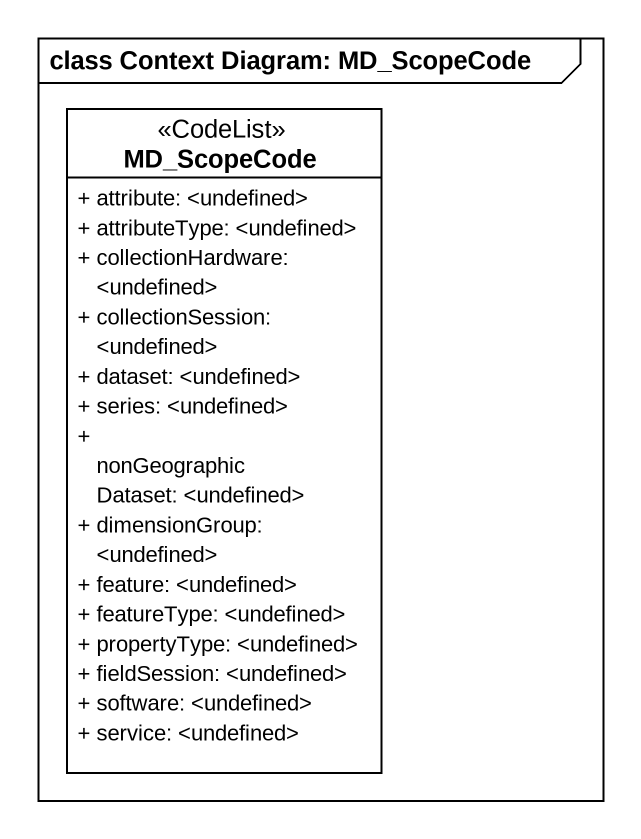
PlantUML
@startuml
mainframe class Context Diagram: MD_ScopeCode
hide circle
hide empty members
skinparam classAttributeIconSize 0
class MD_ScopeCode <<CodeList>> {
  + attribute: <undefined>
  + attributeType: <undefined>
  + collectionHardware: <undefined>
  + collectionSession: <undefined>
  + dataset: <undefined>
  + series: <undefined>
  + nonGeographicDataset: <undefined>
  + dimensionGroup: <undefined>
  + feature: <undefined>
  + featureType: <undefined>
  + propertyType: <undefined>
  + fieldSession: <undefined>
  + software: <undefined>
  + service: <undefined>
}
@enduml
